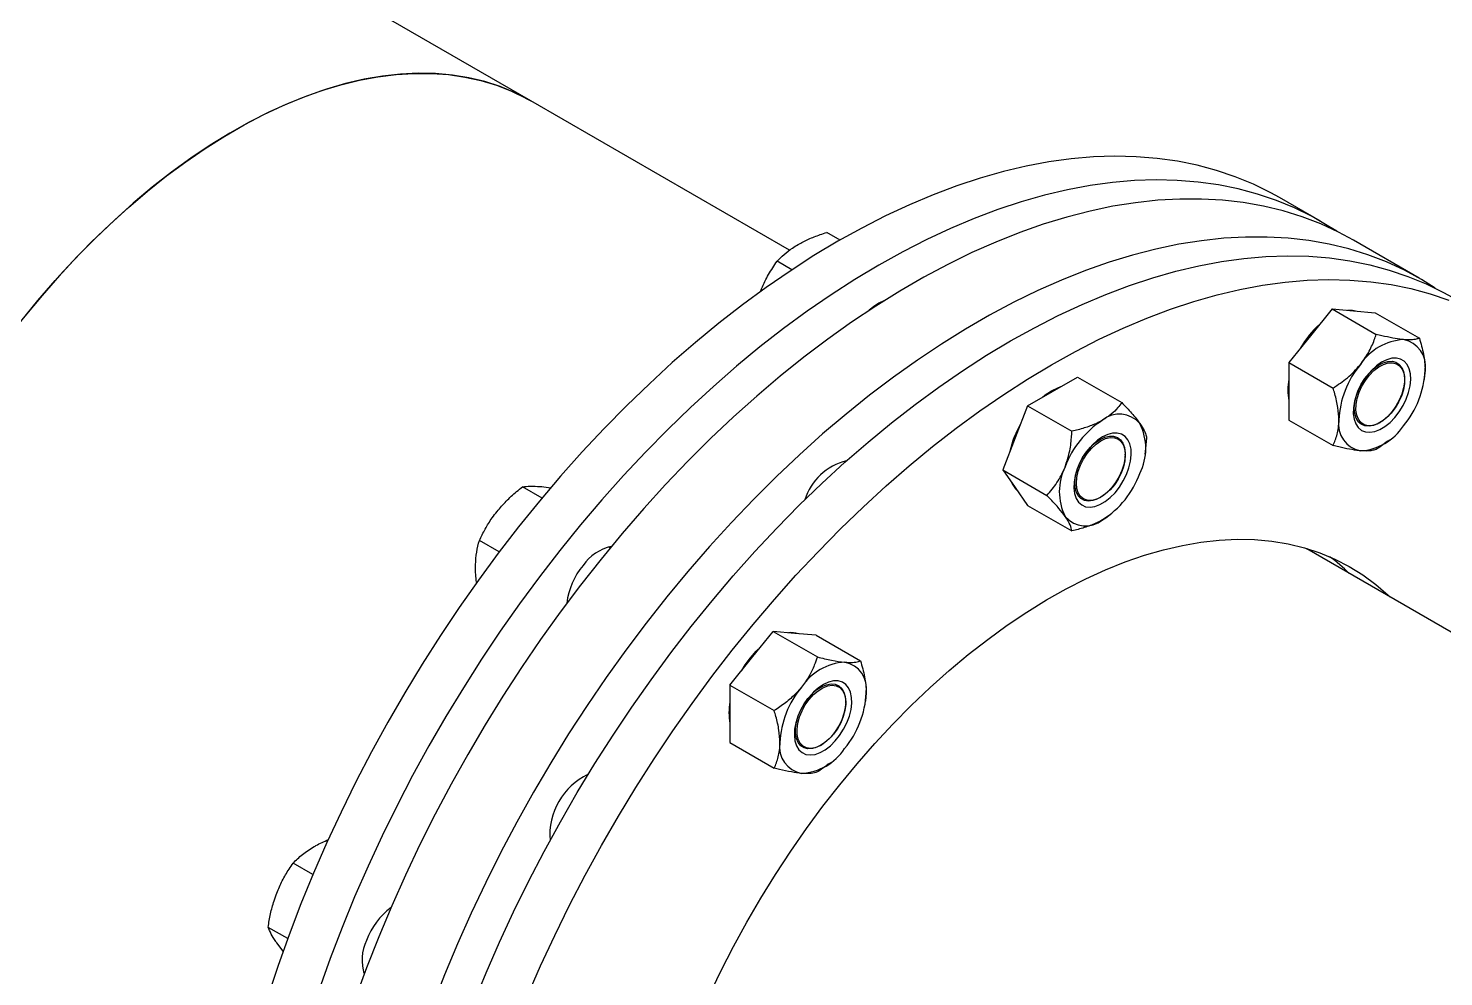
# Model space of a CAD drawing. Header units: inches. Extents: x 0.9 to 37.1, y -8.4 to 11.7.
# Drawn here: x 14.7234 to 14.882, y 3.6514 to 3.7576 of the extents above; entities that cross this region are included whole.
import ezdxf

# ---------------------------------------------------------------- set-up
doc = ezdxf.new("R2010")
doc.units = ezdxf.units.IN
doc.header["$MEASUREMENT"] = 0

msp = doc.modelspace()

# ---------------------------------------------------------------- linework, layer by layer
at = {"color": 7, "linetype": 'Continuous', "lineweight": 25}
for p, q in [((14.77970266933068, 3.749500753085095), (14.6102916696714, 3.847299641480524)), ((14.80867228124438, 3.732776952103437), (14.77970266933068, 3.749500753085105)), ((14.86816120553247, 3.73602161711644), (14.86355764575912, 3.738679195605446)), ((14.81433845383482, 3.733927179800946), (14.81285488419434, 3.734783626324415)), ((14.87920974898851, 3.729643428742817), (14.87184405335115, 3.733895554325227)), ((14.80894730580837, 3.73059759292121), (14.80727549089134, 3.731562711129698)), ((14.8694430685443, 3.726215217143153), (14.86702712037524, 3.723209800588839)), ((14.8694430685443, 3.726215217143153), (14.87439649886042, 3.723355662688983)), ((14.8694430685443, 3.726215217143153), (14.87185901671335, 3.7259991949709)), ((14.8711618135591, 3.726061535439049), (14.87174116558316, 3.726067228980218)), ((14.87174116558316, 3.726067228980218), (14.8722773976863, 3.725961785407333)), ((14.87185901671335, 3.7259991949709), (14.87427496488241, 3.725783172798646)), ((14.87427496488241, 3.725783172798646), (14.87922839519853, 3.722923618344476)), ((14.86702712037524, 3.723209800588839), (14.86461117220619, 3.720204384034525)), ((14.86461117220619, 3.720204384034525), (14.86956460252231, 3.717344829580354)), ((14.86461117220619, 3.720204384034525), (14.86461117220619, 3.716982945307957)), ((14.83813886208552, 3.716966581380477), (14.84092855873702, 3.718577038977836)), ((14.84092855873702, 3.718577038977836), (14.84588198905315, 3.715717484523665)), ((14.87758474021705, 3.718230306347556), (14.87758474021705, 3.718331938394191)), ((14.8798728935668, 3.719330118629446), (14.87978476088612, 3.718386560104413)), ((14.87979804529828, 3.718308616131127), (14.87980871721663, 3.718383975393326)), ((14.83534916543402, 3.715356123783118), (14.83813886208552, 3.716966581380477)), ((14.86461117220619, 3.716982945307957), (14.86461117220619, 3.713761506581388)), ((14.83534916543402, 3.715356123783118), (14.83395431710827, 3.711761047210496)), ((14.83534916543402, 3.715356123783118), (14.84030259575014, 3.712496569328947)), ((14.86461117220619, 3.713761506581388), (14.86956460252231, 3.710901952127218)), ((14.87476192253199, 3.713442144923854), (14.87484993369734, 3.713492969206204)), ((14.83395431710827, 3.711761047210496), (14.83255946878251, 3.708165970637874)), ((14.84867168570465, 3.711748246573138), (14.84851102912655, 3.710198884022464)), ((14.87566987188799, 3.711365564953176), (14.8758889515127, 3.7115371333787)), ((14.84628053375828, 3.70984485249013), (14.84628053375828, 3.709946484536765)), ((14.8484938388395, 3.709923162273701), (14.84853256792163, 3.710196645911798)), ((14.83255946878251, 3.708165970637874), (14.83751289909864, 3.705306416183703)), ((14.83255946878251, 3.708165970637874), (14.83395431710827, 3.70618135166261)), ((14.78094673129212, 3.705016930302449), (14.77876098108406, 3.706278737039248)), ((14.83395431710827, 3.70618135166261), (14.83534916543401, 3.704196732687346)), ((14.83534916543401, 3.704196732687346), (14.84030259575014, 3.701337178233176)), ((14.84345771607321, 3.705056691066428), (14.84354572723857, 3.705107515348778)), ((14.84451230123797, 3.703116216936406), (14.84373679076991, 3.702575574842074)), ((14.84453243909224, 3.70311071701048), (14.84458474505393, 3.703151679521274)), ((14.7761534998198, 3.698983776441907), (14.77392908474595, 3.700267903930619)), ((14.78857110821887, 3.699434758338544), (14.78839947488749, 3.699533840151735)), ((14.86646473125416, 3.699413269098402), (14.86661787785153, 3.699325671212666)), ((14.93880169509766, 3.657654840505047), (14.86661787785153, 3.699325671212666)), ((14.80441870745769, 3.687066733138355), (14.80683465562674, 3.69007214969267)), ((14.80683465562674, 3.69007214969267), (14.81178808594287, 3.687212595238499)), ((14.80925060379579, 3.689856127520416), (14.80683465562674, 3.69007214969267)), ((14.81166655196485, 3.689640105348163), (14.80925060379579, 3.689856127520416)), ((14.81166655196485, 3.689640105348163), (14.81661998228097, 3.686780550893991)), ((14.80200275928863, 3.684061316584041), (14.80441870745769, 3.687066733138355)), ((14.80200275928863, 3.684061316584041), (14.80200275928863, 3.680839877857473)), ((14.80200275928863, 3.684061316584041), (14.80695618960475, 3.68120176212987)), ((14.81497632729949, 3.682087238897073), (14.81497632729949, 3.682188870943707)), ((14.81726448064924, 3.683187051178963), (14.81717634796857, 3.682243492653929)), ((14.81718963238072, 3.682165548680643), (14.81720030429907, 3.682240907942843)), ((14.80200275928863, 3.680839877857473), (14.80200275928863, 3.677618439130905)), ((14.80200275928863, 3.677618439130905), (14.80695618960475, 3.674758884676734)), ((14.81215350961443, 3.67729907747337), (14.81224152077979, 3.67734990175572)), ((14.81306998473959, 3.675229174311604), (14.81328053859514, 3.675394065928216)), ((14.75527949276826, 3.662828790565288), (14.7530550148141, 3.664112954354025)), ((14.75245115787871, 3.655660942800082), (14.7502653181626, 3.65692280120878)), ((14.75194691416786, 3.654251973563417), (14.75122859891445, 3.655187320890866)), ((14.76092628396145, 3.651948022442214), (14.76109777105922, 3.651849025047891))]:
    msp.add_line(p, q, dxfattribs=at)
at = {"color": 7, "linetype": 'Continuous', "lineweight": 25, "flags": 128}
for points in [[(14.72255252486193, 3.724804040760997), (14.72445759056916, 3.727140021288109), (14.72641040008398, 3.729399874037422), (14.72840672405584, 3.731578704671099), (14.73044223889153, 3.733671794327164), (14.7325125361192, 3.735674609839504), (14.73461313193605, 3.737582813555699), (14.73673947691929, 3.739392272731415), (14.73888696587919, 3.741099068481001), (14.74105094783286, 3.74269950426493), (14.74322673607724, 3.744190113895671), (14.7454096183395, 3.745567669044691), (14.74759486698274, 3.746829186234287), (14.74977774924501, 3.747971933299135), (14.75195353748939, 3.748993435303557), (14.75411751944305, 3.749891479901677), (14.75626500840295, 3.750664122128871), (14.7583913533862, 3.751309688614122), (14.76049194920305, 3.751826781204176), (14.76256224643071, 3.752214279991629), (14.76459776126641, 3.752471345740394), (14.76659408523826, 3.752597421703302), (14.76854689475309, 3.752592234827891), (14.77045196046032, 3.752455796347778), (14.77230515641185, 3.752188401758329), (14.77410246899791, 3.751790630176684), (14.77584000563966, 3.751263343087512), (14.77751400321965, 3.750607682477234), (14.77912083623188, 3.749825068360732), (14.77970266933068, 3.749500753085095)], [(14.77970266933068, 3.749500753085105), (14.77951163889852, 3.74960977098384), (14.77792214663514, 3.750423869302403), (14.77626460585625, 3.751111412213149), (14.77454260642607, 3.751670910651231), (14.77275987781192, 3.75210115286762), (14.77092028100701, 3.752401207053481), (14.76902780016838, 3.752570423358262), (14.76708653398811, 3.752608435297127), (14.76510068681648, 3.752515160544682), (14.76307455955625, 3.75229080111327), (14.7610125403479, 3.751935842915461), (14.75891909506587, 3.751451054711668), (14.75679875764649, 3.750837486445191), (14.75465612026844, 3.750096466968267), (14.75249582340717, 3.749229601164074), (14.75032254578465, 3.748238766470915), (14.74814099423625, 3.747126108816098), (14.74595589351685, 3.745894037968339), (14.74377197606804, 3.744545222318743), (14.7415939717687, 3.743082583101654), (14.73942659769115, 3.741509288067922), (14.73727454788503, 3.739828744624252), (14.735142483211, 3.738044592453526), (14.73303502124637, 3.736160695632054), (14.73095672628449, 3.734181134260853), (14.72891209944946, 3.732110195629047), (14.72690556894769, 3.729952364928566), (14.72494148047747, 3.727712315540205), (14.72302408781704, 3.725394898912133)], [(14.86355764575912, 3.738679195605446), (14.86260482121985, 3.739208462768498), (14.86063807290166, 3.740176530250126), (14.8586029978605, 3.741016619579843), (14.85650258284963, 3.741727497810711), (14.85433991051771, 3.742308121630895), (14.85211815488462, 3.742757638894875), (14.84984057668312, 3.743075389874076), (14.84751051857332, 3.743260908225121), (14.84513140023677, 3.743313921674245), (14.84270671335774, 3.743234352416902), (14.84024001649857, 3.743022317231949), (14.83773492987705, 3.74267812731026), (14.83519513005325, 3.742202287798007), (14.83262434453366, 3.741595497055293), (14.83002634630051, 3.740858645631209), (14.82740494827448, 3.739992814956829), (14.82476399771866, 3.738999275758065), (14.82210737059218, 3.737879486190698), (14.81943896586168, 3.736635089700335), (14.81676269977908, 3.735267912610428), (14.8140825001339, 3.733779961441885), (14.81140230048872, 3.732173419968234), (14.80872603440612, 3.730450646010627), (14.80605762967562, 3.728614167977414), (14.80340100254914, 3.726666681153356), (14.80076005199332, 3.724611043743922), (14.79813865396729, 3.72245027268048), (14.79554065573415, 3.720187539192533), (14.79296987021455, 3.7178261641535), (14.79043007039075, 3.715369613206883), (14.78792498376923, 3.71282149167995), (14.78545828691006, 3.710185539292423), (14.78303360003103, 3.707465624667925), (14.78065448169449, 3.704665739656236), (14.77832442358468, 3.701789993474715), (14.77604684538318, 3.698842606677442), (14.77382508975009, 3.69582790496098), (14.77166241741817, 3.692750312815824), (14.76956200240729, 3.68961434703284), (14.76752692736614, 3.686424610074258), (14.76556017904796, 3.683185783318927), (14.76366464392711, 3.679902620191737), (14.7618431039628, 3.676579939187322), (14.7600982325161, 3.673222616798247), (14.75843259042646, 3.669835580358088), (14.75684862225335, 3.666423800809887), (14.7553486526885, 3.662992285410611), (14.75393488314407, 3.659546070382308), (14.75260938852183, 3.656090213520758), (14.75137411416793, 3.652629786772466), (14.75023087301781, 3.649169868790869)], [(14.86996836057518, 3.734899223870738), (14.86910391611404, 3.735456259418476), (14.86720838099319, 3.736550884279492), (14.86524163267501, 3.737518951761119), (14.86320655763386, 3.738359041090836), (14.86110614262298, 3.739069919321704), (14.85894347029106, 3.739650543141889), (14.85672171465797, 3.740100060405869), (14.85444413645648, 3.740417811385071), (14.85211407834666, 3.740603329736115), (14.84973496001012, 3.740656343185239), (14.84731027313109, 3.740576773927896), (14.84484357627192, 3.740364738742943), (14.8423384896504, 3.740020548821254), (14.8397986898266, 3.739544709309001), (14.83722790430701, 3.738937918566288), (14.83462990607386, 3.738201067142203), (14.83200850804783, 3.737335236467823), (14.82936755749201, 3.736341697269058), (14.82671093036553, 3.735221907701691), (14.82404252563503, 3.733977511211329), (14.82136625955243, 3.732610334121421), (14.81868605990725, 3.731122382952879), (14.81600586026207, 3.729515841479229), (14.81332959417947, 3.727793067521621), (14.81066118944898, 3.725956589488407), (14.80800456232249, 3.724009102664349), (14.80536361176667, 3.721953465254916), (14.80274221374064, 3.719792694191473), (14.8001442155075, 3.717529960703526), (14.7975734299879, 3.715168585664495), (14.7950336301641, 3.712712034717878), (14.79252854354258, 3.710163913190944), (14.79006184668341, 3.707527960803416), (14.78763715980438, 3.704808046178917), (14.78525804146784, 3.70200816116723), (14.78292798335803, 3.699132414985709), (14.78065040515653, 3.696185028188435), (14.77842864952344, 3.693170326471974), (14.77626597719152, 3.690092734326818), (14.77416556218065, 3.686956768543832), (14.77213048713949, 3.683767031585251), (14.77016373882131, 3.680528204829921), (14.76826820370047, 3.677245041702731), (14.76644666373615, 3.673922360698316), (14.76470179228944, 3.670565038309241), (14.76303615019981, 3.667178001869082), (14.76145218202671, 3.663766222320881), (14.75995221246185, 3.660334706921605), (14.75853844291742, 3.656888491893301), (14.75721294829518, 3.653432635031752), (14.75597767394128, 3.64997220828346)], [(14.87184405335115, 3.733895554325227), (14.87017986093968, 3.734793720568236), (14.86817383322651, 3.735721022482727), (14.86609965225471, 3.736518090948271), (14.86396040420313, 3.737183740004791), (14.86175927206407, 3.737716979231451), (14.85949953090734, 3.738117015220329), (14.85718454300721, 3.738383252756916), (14.85481775283976, 3.738515295705741), (14.85240268195776, 3.738512947599785), (14.84994292375096, 3.7383762119328), (14.8474421380995, 3.738105292154112), (14.84490404592837, 3.737700591365912), (14.84233242367101, 3.737162711723474), (14.83973109765033, 3.736492453539207), (14.83710393838558, 3.735690814091877), (14.83445485483333, 3.734758986142738), (14.83178778857136, 3.733698356160837), (14.82910670793396, 3.732510502260069), (14.82641560210746, 3.731197191851104), (14.82371847519466, 3.729760379011654), (14.82101934025719, 3.728202201578993), (14.81832221334441, 3.726524977969064), (14.8156311075179, 3.724731203726903), (14.8129500268805, 3.722823547813512), (14.81028296061853, 3.720804848634706), (14.80763387706628, 3.718678109817838), (14.80500671780153, 3.716446495742702), (14.80240539178085, 3.714113326833239), (14.79983376952348, 3.71168207461707), (14.79729567735236, 3.709156356560205), (14.79479489170091, 3.706539930684607), (14.7923351334941, 3.703836689976617), (14.7899200626121, 3.701050656594576), (14.78755327244464, 3.698185975884241), (14.78523828454453, 3.695246910210922), (14.78297854338779, 3.692237832617489), (14.78077741124873, 3.689163220317719), (14.77863816319715, 3.686027648034636), (14.77656398222535, 3.682835781193767), (14.77455795451218, 3.679592368981449), (14.7726230648311, 3.676302237278502), (14.77076219210911, 3.672970281479786), (14.76897810514319, 3.669601459210333), (14.76727345848063, 3.666200782948887), (14.76565078846929, 3.662773312569823), (14.76411250948378, 3.659324147814547), (14.7626609103331, 3.655858420703582), (14.76129815085509, 3.652381287900615), (14.76002625870287, 3.648897923039895)], [(14.88101690403476, 3.728521035494758), (14.87948044625812, 3.729485439357138), (14.87754555657704, 3.730541594985826), (14.87553952886387, 3.731468896900316), (14.87346534789207, 3.732265965365862), (14.87132609984049, 3.73293161442238), (14.86912496770143, 3.733464853649041), (14.86686522654469, 3.733864889637919), (14.86455023864457, 3.734131127174506), (14.86218344847712, 3.734263170123332), (14.85976837759511, 3.734260822017376), (14.85730861938831, 3.73412408635039), (14.85480783373686, 3.733853166571703), (14.85226974156573, 3.733448465783503), (14.84969811930837, 3.732910586141063), (14.84709679328769, 3.732240327956798), (14.84446963402294, 3.731438688509467), (14.84182055047069, 3.730506860560329), (14.83915348420872, 3.729446230578428), (14.83647240357132, 3.728258376677659), (14.83378129774481, 3.726945066268694), (14.83108417083202, 3.725508253429244), (14.82838503589456, 3.723950075996584), (14.82568790898176, 3.722272852386654), (14.82299680315526, 3.720479078144493), (14.82031572251786, 3.718571422231102), (14.81764865625589, 3.716552723052295), (14.81499957270364, 3.714425984235429), (14.81237241343889, 3.712194370160293), (14.80977108741821, 3.709861201250829), (14.80719946516085, 3.70742994903466), (14.80466137298972, 3.704904230977795), (14.80216058733826, 3.702287805102197), (14.79970082913146, 3.699584564394208), (14.79728575824945, 3.696798531012166), (14.794918968082, 3.693933850301832), (14.79260398018188, 3.690994784628512), (14.79034423902515, 3.68798570703508), (14.78814310688609, 3.68491109473531), (14.78600385883451, 3.681775522452226), (14.78392967786271, 3.678583655611357), (14.78192365014954, 3.67534024339904), (14.77998876046846, 3.672050111696093), (14.77812788774647, 3.668718155897376), (14.77634380078055, 3.665349333627923), (14.77463915411799, 3.661948657366477), (14.77301648410666, 3.658521186987413), (14.77147820512115, 3.655072022232138), (14.77002660597046, 3.651606295121172), (14.76866384649245, 3.648129162318206)], [(14.77326983419214, 3.648384240728482), (14.77468360373657, 3.651830455756786), (14.77618357330142, 3.655261971156062), (14.77776754147453, 3.658673750704263), (14.77943318356417, 3.662060787144422), (14.78117805501087, 3.665418109533497), (14.78299959497519, 3.668740790537912), (14.78489513009603, 3.672023953665102), (14.78686187841421, 3.675262780420432), (14.78889695345537, 3.678452517379013), (14.79099736846624, 3.681588483161998), (14.79316004079816, 3.684666075307154), (14.79538179643125, 3.687680777023616), (14.79765937463275, 3.69062816382089), (14.79998943274256, 3.693503910002411), (14.8023685510791, 3.696303795014098), (14.80479323795813, 3.699023709638597), (14.8072599348173, 3.701659662026125), (14.80976502143882, 3.704207783553058), (14.81230482126262, 3.706664334499675), (14.81487560678222, 3.709025709538707), (14.81747360501537, 3.711288443026654), (14.82009500304139, 3.713449214090096), (14.82273595359721, 3.71550485149953), (14.82539258072369, 3.717452338323588), (14.82806098545419, 3.719288816356801), (14.8307372515368, 3.721011590314408), (14.83341745118197, 3.722618131788059), (14.83609765082715, 3.724106082956602), (14.83877391690975, 3.725473260046509), (14.84144232164025, 3.726717656536871), (14.84409894876674, 3.727837446104238), (14.84673989932255, 3.728830985303003), (14.84936129734858, 3.729696815977382), (14.85195929558173, 3.730433667401467), (14.85453008110133, 3.731040458144181), (14.85706988092512, 3.731516297656434), (14.85957496754664, 3.731860487578122), (14.86204166440581, 3.732072522763075), (14.86446635128485, 3.732152092020418), (14.86684546962138, 3.732099078571294), (14.86917552773119, 3.73191356022025), (14.87145310593269, 3.731595809241048), (14.87367486156578, 3.731146291977068), (14.8758375338977, 3.730565668156883), (14.87793794890858, 3.729854789926016), (14.87997302394973, 3.729014700596299), (14.88193977226792, 3.728046633114671), (14.88289259680719, 3.72751736595162)], [(14.77928716350992, 3.649172877267779), (14.78078713307477, 3.652604392667055), (14.78237110124788, 3.656016172215256), (14.78403674333752, 3.659403208655416), (14.78578161478422, 3.662760531044491), (14.78760315474853, 3.666083212048906), (14.78949868986938, 3.669366375176096), (14.79146543818756, 3.672605201931427), (14.79350051322871, 3.675794938890008), (14.79560092823959, 3.678930904672992), (14.79776360057151, 3.682008496818149), (14.7999853562046, 3.685023198534609), (14.8022629344061, 3.687970585331883), (14.80459299251591, 3.690846331513405), (14.80697211085245, 3.693646216525092), (14.80939679773148, 3.696366131149591), (14.81186349459065, 3.699002083537119), (14.81436858121217, 3.701550205064052), (14.81690838103597, 3.704006756010669), (14.81947916655557, 3.7063681310497), (14.82207716478871, 3.708630864537648), (14.82469856281474, 3.710791635601089), (14.82733951337056, 3.712847273010524), (14.82999614049704, 3.714794759834581), (14.83266454522754, 3.716631237867795), (14.83534081131014, 3.718354011825402), (14.83802101095532, 3.719960553299053), (14.8407012106005, 3.721448504467595), (14.8433774766831, 3.722815681557503), (14.8460458814136, 3.724060078047865), (14.84870250854008, 3.725179867615232), (14.8513434590959, 3.726173406813996), (14.85396485712193, 3.727039237488376), (14.85656285535508, 3.727776088912461), (14.85913364087468, 3.728382879655175), (14.86167344069847, 3.728858719167427), (14.86417852731999, 3.729202909089116), (14.86664522417916, 3.729414944274069), (14.86906991105819, 3.729494513531412), (14.87144902939474, 3.729441500082288), (14.87377908750454, 3.729255981731243), (14.87605666570604, 3.728938230752042), (14.87827842133913, 3.728488713488062), (14.88044109367105, 3.727908089667877), (14.88254150868193, 3.72719721143701)], [(14.81868605990725, 3.726869566224308), (14.81806365560477, 3.72644908697144), (14.81760252182614, 3.726055824097186)], [(14.81936840026057, 3.727189842528279), (14.81930846420973, 3.727167699682979), (14.81868605990725, 3.726869566224308)], [(14.87665224314937, 3.720693543127547), (14.87612804036088, 3.720671361989385), (14.87556889911169, 3.720516418755493), (14.87499279066163, 3.7202336934289), (14.8744182316103, 3.719832273034227), (14.87386368875836, 3.71932505955325), (14.87334698556935, 3.718728355244584), (14.87288472930891, 3.718061338675678), (14.87249177727359, 3.717345448307882), (14.87218075926513, 3.716603693446652), (14.87196167165823, 3.715859914703547), (14.87184155610885, 3.715138017739353), (14.87182427322957, 3.714461204916477), (14.87191037850635, 3.713851229555931), (14.87209710444474, 3.713327696767692), (14.87237844951946, 3.712907433326338), (14.8727453710683, 3.712603946844669), (14.87318607593078, 3.712426991627914), (14.87368639949002, 3.712382255162339), (14.87423026093514, 3.712471175314758), (14.87480018011181, 3.712690894118307), (14.87537783934876, 3.713034349629855), (14.87594467220282, 3.713490502906666), (14.87648246019966, 3.714044692807097), (14.87697391839058, 3.714679107211762), (14.87740325090494, 3.715373355519694), (14.87775665864249, 3.716105124019049), (14.87802278278773, 3.716850893068156), (14.87819306989169, 3.717586693036155), (14.87826204678672, 3.718288874706658), (14.87822749649867, 3.718934869383016), (14.87809052950223, 3.719503914264807), (14.87785554802934, 3.719977719781316), (14.87753010457791, 3.720341057433395), (14.87712465916823, 3.720582249249951), (14.87665224314937, 3.720693543127547)], [(14.87616867526985, 3.720337184275685), (14.87660531878186, 3.720230199907495), (14.87697522722609, 3.719995754538913), (14.8772650311476, 3.719642321636401), (14.87746425627758, 3.719182675185919), (14.87756570210075, 3.718633428007781), (14.87756570210075, 3.718014431326056), (14.87746425627758, 3.717348057293602), (14.8772650311476, 3.716658390404172), (14.87697522722609, 3.715970357016061), (14.87660531878186, 3.715308824448566), (14.87616867526985, 3.714697702212285), (14.87568107812425, 3.7141590778571), (14.87516015037634, 3.713712418670578), (14.87462471971218, 3.713373868079481), (14.87409413799103, 3.713155662184255), (14.87358758181871, 3.713065687514486), (14.87312335945511, 3.713107195989162), (14.87271824910595, 3.713278687383862), (14.87238689251478, 3.713573963552763), (14.87214126577213, 3.713982352445789), (14.87199024646846, 3.714489093824296), (14.87193929283487, 3.715075872734565), (14.87199024646846, 3.715721481457941), (14.87214126577213, 3.716402586013045), (14.87238689251478, 3.717094569506653), (14.87271824910595, 3.717772421852361), (14.87312335945511, 3.71841164370027), (14.87358758181871, 3.718989131907318), (14.87409413799103, 3.719484014545071), (14.87462471971218, 3.719878405265599), (14.87516015037634, 3.720158049760687), (14.87568107812426, 3.720312840949673), (14.87616867526985, 3.720337184275685)], [(14.87348186360465, 3.713126366847047), (14.87304601279262, 3.713235418383529), (14.87267946856529, 3.713475739547561), (14.87239631701177, 3.713838094931583), (14.87220743948746, 3.7143085594214), (14.8721200944497, 3.714869053330506), (14.87213763851931, 3.715498037192303), (14.87225939748753, 3.71617133950972), (14.8724806922255, 3.716863085652292), (14.87279301850053, 3.717546692203695), (14.87318437378905, 3.718195888547529), (14.87363971852677, 3.718785726432376), (14.87414155407079, 3.719293538719104), (14.87467059516259, 3.71969981046632), (14.8752065110497, 3.719988928878617), (14.87572870678512, 3.720149783297551), (14.87621711467959, 3.72017619217801), (14.87665296549163, 3.720067140641528), (14.87701950971896, 3.719826819477496), (14.87730266127248, 3.719464464093473), (14.87749153879678, 3.718993999603657), (14.87757888383454, 3.71843350569455), (14.87756133976493, 3.717804521832754), (14.87743958079671, 3.717131219515337), (14.87721828605874, 3.716439473372764), (14.87690595978371, 3.715755866821361), (14.8765146044952, 3.715106670477526), (14.87605925975747, 3.714516832592681), (14.87555742421345, 3.714009020305952), (14.87502838312165, 3.713602748558737), (14.87449246723454, 3.713313630146439), (14.87397027149912, 3.713152775727505), (14.87348186360465, 3.713126366847047)], [(14.83696043590965, 3.716286290429547), (14.83731748120612, 3.716569015548787), (14.83802101095532, 3.717034615389796)], [(14.83802101095532, 3.717034615389796), (14.83872454070453, 3.71738129370739), (14.83908158600099, 3.71751080431277)], [(14.84373679076991, 3.71187648502746), (14.84316139263321, 3.711484513303446), (14.84260448826606, 3.710985536972882), (14.84208397703304, 3.710395593545592), (14.84161658859347, 3.709733644288737), (14.84121734519635, 3.709020964796084), (14.84089907885298, 3.708280461172923), (14.84067201890549, 3.707535933814989), (14.84054346324743, 3.706811312444168), (14.84051754376342, 3.706129886987536), (14.84059509352701, 3.705513559019949), (14.84077362002498, 3.704982137829401), (14.84104738526879, 3.704552703730213), (14.84140759021826, 3.704239059087669), (14.84184265758994, 3.704051284698652), (14.84233860396051, 3.703995415786523), (14.84287948920558, 3.704073248024089), (14.84344792882831, 3.704282279819193), (14.84402565271152, 3.704615792717949), (14.84459409233425, 3.705063067341374), (14.84513497757931, 3.705609727915054), (14.84563092394989, 3.706238204318359), (14.84606599132156, 3.706928296802571), (14.84642619627104, 3.707657825227439), (14.84669996151485, 3.708403341949128), (14.84687848801282, 3.709140885446793), (14.8469560377764, 3.709846750465565), (14.84693011829239, 3.710498249922952), (14.84680156263433, 3.711074444090339), (14.84657450268685, 3.711556813613091), (14.84625623634347, 3.711929854737853), (14.84585699294636, 3.712181577615935), (14.84538960450679, 3.712303891666918), (14.84486909327377, 3.712292865616562), (14.84431218890662, 3.712148853851199), (14.84373679076991, 3.71187648502746)], [(14.84345467466608, 3.71157408903748), (14.84398828525854, 3.711823296500165), (14.84450260977388, 3.711945818205077), (14.84497905918406, 3.711937225898576), (14.84540041336601, 3.711797830129005), (14.84575144348178, 3.711532669022668), (14.84601946238837, 3.711151326192819), (14.84619478318419, 3.710667584362906), (14.84627106931888, 3.710098927223043), (14.84624556361278, 3.709465907523882), (14.84611918790855, 3.708791404246671), (14.84589650975341, 3.708099795697247), (14.84558557731608, 3.707416078410557), (14.84519762850497, 3.706764963710747), (14.8447466848009, 3.706169984579534), (14.84424904448425, 3.705652645112921), (14.84372269357267, 3.705231643307147), (14.84318665575949, 3.704922195264382), (14.8426603048479, 3.704735485243151), (14.84216266453125, 3.704678261430089), (14.84171172082718, 3.704752592042896), (14.84132377201607, 3.704955790579556), (14.84101283957874, 3.705280512915529), (14.84079016142361, 3.705715022739536), (14.84066378571938, 3.706243615734432), (14.84063828001327, 3.706847187172147), (14.84071456614796, 3.707503922408331), (14.84088988694378, 3.708190085320442), (14.84115790585038, 3.708880876193057), (14.84150893596614, 3.709551328044199), (14.84193029014809, 3.710177208997125), (14.84240673955827, 3.710735898083479), (14.84292106407361, 3.711207202824029), (14.84345467466608, 3.71157408903748)], [(14.84354528268334, 3.705107258670792), (14.84301166167034, 3.704859896796005), (14.84249854741361, 3.704743422857208), (14.84202565860627, 3.704762312882546), (14.84161116810001, 3.70491584093894), (14.84127100453252, 3.705198107029285), (14.84101824019893, 3.705598263826023), (14.84086258869084, 3.706100933527867), (14.84081003160841, 3.706686798820074), (14.84086258869084, 3.707333345228023), (14.84101824019893, 3.708015726335844), (14.84127100453252, 3.708707718620247), (14.84161116810001, 3.709382729205816), (14.84202565860627, 3.710014817814297), (14.84249854741361, 3.710579693634947), (14.84301166167034, 3.711055648806763), (14.84354528268334, 3.711424392639413), (14.84407890369635, 3.7116717545142), (14.84459201795308, 3.711788228452997), (14.84506490676041, 3.711769338427659), (14.84547939726668, 3.711615810371264), (14.84581956083417, 3.71133354428092), (14.84607232516775, 3.710933387484181), (14.84622797667584, 3.710430717782338), (14.84628053375828, 3.70984485249013), (14.84622797667584, 3.709198306082181), (14.84607232516775, 3.70851592497436), (14.84581956083417, 3.707823932689957), (14.84547939726668, 3.707148922104389), (14.84506490676041, 3.706516833495907), (14.84459201795308, 3.705951957675257), (14.84407890369635, 3.705476002503441), (14.84354528268334, 3.705107258670792)], [(14.79964522518297, 3.649199855132578), (14.80098398391088, 3.651999605129817), (14.80240295659208, 3.654771540980889), (14.8038990700477, 3.657509659289985), (14.80546908402916, 3.660208029902566), (14.80710959823577, 3.662860808748749), (14.80881705967906, 3.665462250500267), (14.81058777037778, 3.668006721013567), (14.81241789536683, 3.670488709532113), (14.81430347100302, 3.672902840621455), (14.8162404135494, 3.675243885811225), (14.81822452801972, 3.677506774918839), (14.82025151726385, 3.679686607030385), (14.82231699127446, 3.681778661114906), (14.82441647669477, 3.683778406249108), (14.82654542650688, 3.685681511430328), (14.82869922987955, 3.687483854956521), (14.83087322215428, 3.689181533352951), (14.83306269494792, 3.690770869826242), (14.83526290634991, 3.692248422227505), (14.83746909119232, 3.693610990507254), (14.83967647137003, 3.694855623646009), (14.84188026618912, 3.695979626045542), (14.84407570272074, 3.696980563366946), (14.84625802613824, 3.697856267802867), (14.84842251001504, 3.698604842772497), (14.85056446656106, 3.699224667029142), (14.85267925677537, 3.699714398171484), (14.8547623004933, 3.700072975550918), (14.85680908630598, 3.700299622568689), (14.85881518133113, 3.700393848357826), (14.86077624081363, 3.70035544884625), (14.86268801753532, 3.700184507198753), (14.86454637101354, 3.69988139363688), (14.86634727646846, 3.699446764637108), (14.86808683353989, 3.69888156150907), (14.86976127473456, 3.698187008356881), (14.87136697358573, 3.69736460942801), (14.87290045250721, 3.696416145855407), (14.87435839032514, 3.69534367179997), (14.87573762947086, 3.694149510001685), (14.8759753376533, 3.693923724652768)], [(14.80430085632749, 3.687134767147674), (14.804935876833, 3.687856067245953), (14.80545244380388, 3.688352691325476)], [(14.8033102399022, 3.685687810037334), (14.80371732756275, 3.686340203538285), (14.80430085632749, 3.687134767147674)], [(14.81082133839046, 3.68269017073476), (14.8103489223716, 3.682033436931801), (14.80994347696192, 3.681324127809381), (14.80961803351048, 3.680585041146317), (14.8093830520376, 3.679839931796083), (14.80924608504115, 3.679112748186274), (14.8092115347531, 3.678426862596435), (14.80928051164814, 3.677804319953776), (14.8094507987521, 3.677265129291058), (14.80971692289734, 3.67682662063983), (14.81007033063488, 3.67650288802895), (14.81049966314924, 3.676304336490897), (14.81099112134016, 3.676237347635475), (14.811528909337, 3.676304074539615), (14.81209574219107, 3.676502372545714), (14.81267340142802, 3.676825868192698), (14.81324332060469, 3.677264164064298), (14.81378718204981, 3.67780317297057), (14.81428750560904, 3.678425570721769), (14.81472821047153, 3.679111352942061), (14.81509513202037, 3.679838478026622), (14.81537647709508, 3.680583575576953), (14.81556320303348, 3.681322697544719), (14.81564930831026, 3.682032087941724), (14.81563202543098, 3.682688946376919), (14.81551190988159, 3.683272160879734), (14.81529282227469, 3.683762986456177), (14.81498180426624, 3.684145647568368), (14.81458885223092, 3.684407845173308), (14.81412659597047, 3.684541152024235), (14.81360989278146, 3.684541283529277), (14.81305534992952, 3.684408235461753), (14.81248079087819, 3.684146284096025), (14.81190468242813, 3.683763848764523), (14.81134554117895, 3.68327322125347), (14.81082133839046, 3.68269017073476)], [(14.81074067406231, 3.682566403152255), (14.8112282712079, 3.683105027507441), (14.81174919895581, 3.683551686693962), (14.81228462961997, 3.683890237285058), (14.81281521134112, 3.684108443180284), (14.81332176751344, 3.684198417850054), (14.81378598987705, 3.684156909375377), (14.8141911002262, 3.683985417980678), (14.81452245681737, 3.683690141811776), (14.81476808356002, 3.683281752918751), (14.81491910286369, 3.682775011540244), (14.81497005649728, 3.682188232629975), (14.81491910286369, 3.681542623906599), (14.81476808356002, 3.680861519351494), (14.81452245681737, 3.680169535857887), (14.8141911002262, 3.679491683512179), (14.81378598987705, 3.67885246166427), (14.81332176751344, 3.678274973457222), (14.81281521134112, 3.677780090819468), (14.81228462961997, 3.67738570009894), (14.81174919895581, 3.677106055603853), (14.8112282712079, 3.676951264414867), (14.81074067406231, 3.676926921088855), (14.8103040305503, 3.677033905457045), (14.80993412210606, 3.677268350825627), (14.80964431818455, 3.677621783728139), (14.80944509305457, 3.678081430178621), (14.8093436472314, 3.678630677356759), (14.8093436472314, 3.679249674038484), (14.80944509305457, 3.679916048070938), (14.80964431818455, 3.680605714960367), (14.80993412210606, 3.681293748348479), (14.8103040305503, 3.681955280915973), (14.81074067406231, 3.682566403152255)], [(14.81360870176203, 3.678562326231591), (14.81312029386756, 3.678024831360124), (14.81259809813214, 3.677582771416334), (14.81206218224503, 3.677253134515954), (14.81153314115323, 3.677048588420202), (14.81103130560921, 3.676976993720826), (14.81057596087149, 3.677041101761974), (14.81018460558298, 3.677238448907574), (14.80987227930794, 3.677561451217498), (14.80965098456997, 3.677997695894115), (14.80952922560175, 3.678530418299151), (14.80951168153214, 3.679139146209335), (14.8095990265699, 3.679800486552459), (14.8097879040942, 3.680489024390019), (14.81007105564773, 3.681178299599054), (14.81043759987505, 3.681841823719831), (14.81087345068709, 3.682454097892498), (14.81136185858157, 3.682991592763965), (14.81188405431698, 3.683433652707754), (14.81241997020409, 3.683763289608134), (14.81294901129589, 3.683967835703887), (14.81345084683991, 3.684039430403263), (14.81390619157764, 3.683975322362116), (14.81429754686615, 3.683777975216514), (14.81460987314118, 3.683454972906591), (14.81483116787915, 3.683018728229975), (14.81495292684737, 3.682486005824939), (14.81497047091698, 3.681877277914753), (14.81488312587922, 3.68121593757163), (14.81469424835492, 3.68052739973407), (14.8144110968014, 3.679838124525035), (14.81404455257407, 3.679174600404258), (14.81360870176203, 3.678562326231591)]]:
    msp.add_lwpolyline(points, dxfattribs=at)
at = {"color": 7, "linetype": 'Continuous', "lineweight": 25}
for centre, radius, start, end in [((14.87534683253073, 3.716445358624992), 0.0108579181284596, 132.1465180802856, 150.2643387231919), ((14.87783006029274, 3.716541559920945), 0.006237189661670392, 93.42953811219216, 146.5650853551209), ((14.87690689965666, 3.719813261270335), 0.003005086801816103, 350.7481208212321, 79.4532221714707), ((14.88068642006771, 3.713268358313135), 0.01048844500674796, 140.2279276209017, 177.3607126388059), ((14.87105296822973, 3.717119013326593), 0.006557202035031367, 169.2345648277811, 190.7654351722037), ((14.86939557438966, 3.719813090181642), 0.01048844500676486, 320.2279276209352, 357.3607126387769), ((14.84939303952561, 3.704903436425161), 0.01048756709249963, 122.637970589081, 159.7728862144034), ((14.84563774030073, 3.711408168085567), 0.003004596040080341, 40.5327958603981, 129.2481680774246), ((14.87317509480073, 3.713268187224437), 0.003005086801817571, 170.7481208212702, 259.4532221714362), ((14.84406008786472, 3.707904058062233), 0.01095090697169656, 149.8125213959737, 167.7761188637517), ((14.84234127969225, 3.710570956785999), 0.006238611718788176, 333.4364295104318, 26.5635704895599), ((14.87225193416464, 3.716539888573831), 0.006237189661675922, 273.4295381122104, 326.5650853550965), ((14.8165402626147, 3.702902697297523), 0.006445781713681244, 103.4741812285, 162.6922489282833), ((14.84513230184757, 3.705739583993921), 0.006238611718785793, 153.4364295104292, 206.5635704895716), ((14.83808054201423, 3.711407104354754), 0.01048756709249207, 302.6379705890689, 339.7728862144152), ((14.83607012588456, 3.70783948807204), 0.002742321115561862, 203.3127772513882, 226.888565741306), ((14.8418358412391, 3.704902372694352), 0.003004596040079438, 220.532795860386, 309.2481680774296), ((14.78980441088916, 3.694519597280242), 0.00519042388405562, 102.2841109922847, 145.236164369575), ((14.8553018543762, 3.679909790181739), 0.02315559944793112, 46.0526312364543, 53.17986855533209), ((14.79186566559088, 3.692259393562843), 0.008200883336275335, 140.4696161829773, 173.0828154471335), ((14.80887461588406, 3.687222765779256), 0.002714772482787662, 72.98573756074644, 96.79522637704578), ((14.81522164737518, 3.680398492470461), 0.00623718966166928, 93.42953811218032, 146.5650853551141), ((14.8142984867391, 3.683670193819852), 0.00300508680181435, 350.7481208212267, 79.45322217150093), ((14.81807800715016, 3.67712529086265), 0.01048844500675381, 140.2279276209144, 177.3607126387977), ((14.80836672237743, 3.68097594587611), 0.00648075525806442, 169.106032796159, 190.8939672038417), ((14.80678716147211, 3.683670022731153), 0.01048844500675121, 320.2279276209111, 357.3607126388027), ((14.81056668188317, 3.677125119773953), 0.003005086801816165, 170.7481208212467, 259.4532221714829), ((14.80964352124708, 3.680396821123342), 0.006237189661669902, 273.4295381121893, 326.5650853551284), ((14.78932595682874, 3.667276347788502), 0.007511024188413122, 115.2028609169158, 184.797551835961), ((14.76895861203393, 3.652584580701021), 0.008200208592191333, 126.9140713144966, 159.5311595251335), ((14.76597202287877, 3.653238895568089), 0.005191328464809128, 154.7643655816221, 197.7150308290881)]:
    msp.add_arc(centre, radius, start, end, dxfattribs=at)
for points, knots in [([(14.80963361996894, 3.733422307384404), (14.81001576330766, 3.733626214069333), (14.81078576360563, 3.73403707615233), (14.81189751664532, 3.73446864071018), (14.81260531419393, 3.73470151474673), (14.81285488419434, 3.734783626324415)], [0, 0, 0, 0, 0.389448014514718, 0.7847188654868414, 0.9999999999999999, 0.9999999999999999, 0.9999999999999999, 0.9999999999999999]), ([(14.80727549089134, 3.731562711129698), (14.8075309162757, 3.731816305576808), (14.80804418121494, 3.732325891336329), (14.80884680375056, 3.732945255928725), (14.80941706627701, 3.733291009564718), (14.80963361996894, 3.733422307384404)], [0, 0, 0, 0, 0.3805934879738667, 0.7647841813874862, 1, 1, 1, 1]), ([(14.80544907499168, 3.728216773214423), (14.80548266031971, 3.728301709587675), (14.80573694544325, 3.728944789689327), (14.80630328062477, 3.730107098754253), (14.80694944718554, 3.731074552066371), (14.80727549089134, 3.731562711129698)], [0, 0, 0, 0, 0.07010571820324443, 0.5307925293049175, 0.9999999999999999, 0.9999999999999999, 0.9999999999999999, 0.9999999999999999]), ([(14.87262504905964, 3.719978185146207), (14.87293852274299, 3.720412755958521), (14.87357679796114, 3.721297601464735), (14.87408852018207, 3.722460371219016), (14.87432695509052, 3.723153499525238), (14.87439649886042, 3.723355662688983)], [0, 0, 0, 0, 0.4060446745436651, 0.8267623950146934, 1, 1, 1, 1]), ([(14.87745694539775, 3.722767579528268), (14.87740115932676, 3.722772899862765), (14.87703498552792, 3.722807821968932), (14.87625413235285, 3.722929177753429), (14.87524975008259, 3.723144715116506), (14.87460775773938, 3.723303433583975), (14.87439649886042, 3.723355662688983)], [0, 0, 0, 0, 0.06625438873008027, 0.4348867160202385, 0.8140395284738142, 1, 1, 1, 1]), ([(14.87922839519853, 3.722923618344476), (14.87911959996891, 3.722886630657888), (14.87886220073561, 3.722799121286361), (14.87831692349117, 3.722720450107754), (14.87774601761235, 3.722751737489889), (14.87745694539775, 3.722767579528268)], [0, 0, 0, 0, 0.2654708005954908, 0.6280788300799408, 0.9999999999999999, 0.9999999999999999, 0.9999999999999999, 0.9999999999999999]), ([(14.87922839519853, 3.722923618344476), (14.87939762958742, 3.722325187908242), (14.87974226277297, 3.721106529047462), (14.87987167750515, 3.719917798665032), (14.87987286149376, 3.719345618407059), (14.8798728935668, 3.719330118629447)], [0, 0, 0, 0, 0.4841952181635634, 0.9860273763411921, 1, 1, 1, 1]), ([(14.86956460252231, 3.717344829580354), (14.87010936669544, 3.717714288128681), (14.87121873822205, 3.718466662851535), (14.87218362333126, 3.719431270523248), (14.87261340666887, 3.7199637605367), (14.87262504905964, 3.719978185146207)], [0, 0, 0, 0, 0.4841952181635593, 0.9860273763411894, 1, 1, 1, 1]), ([(14.87020910089058, 3.713751329865325), (14.87018460571448, 3.714216120186529), (14.8701347301916, 3.715162496738739), (14.86984581651835, 3.716396855406749), (14.86962810263712, 3.717130770288477), (14.86956460252231, 3.717344829580354)], [0, 0, 0, 0, 0.4060446745436612, 0.826762395014688, 1, 1, 1, 1]), ([(14.84588198905315, 3.715717484523665), (14.84574154999119, 3.715525855889167), (14.84540928444056, 3.715072480646784), (14.84473924636629, 3.714384112994688), (14.84407375523622, 3.713953169609266), (14.84373679076991, 3.713734965937846)], [0, 0, 0, 0, 0.2654708005954844, 0.6280788300799376, 0.9999999999999999, 0.9999999999999999, 0.9999999999999999, 0.9999999999999999]), ([(14.84588198905315, 3.715717484523665), (14.84626803566405, 3.715311302687917), (14.84705419073667, 3.714484143734675), (14.84766596451593, 3.713723123796196), (14.84791460045406, 3.713370360555119), (14.84792133574717, 3.713360804559941)], [0, 0, 0, 0, 0.4841952181635576, 0.9860273763411913, 1, 1, 1, 1]), ([(14.84373679076991, 3.713734965937846), (14.84367247990775, 3.713698626280785), (14.84325035029209, 3.713460096661494), (14.84236504028534, 3.713070980032529), (14.84124514766472, 3.712722027295921), (14.84053596483965, 3.712552391103494), (14.84030259575014, 3.712496569328947)], [0, 0, 0, 0, 0.06625438873007976, 0.4348867160202389, 0.814039528473822, 1, 1, 1, 1]), ([(14.86956460252231, 3.710901952127218), (14.8697338369112, 3.711304988697116), (14.87007847009675, 3.71212574255151), (14.87020788482893, 3.713165053864637), (14.87020906881754, 3.713735867118457), (14.87020910089058, 3.713751329865325)], [0, 0, 0, 0, 0.484195218163563, 0.9860273763411893, 1, 1, 1, 1]), ([(14.83955224579266, 3.708529431767865), (14.83972287702854, 3.709046490576569), (14.84007030552123, 3.710099292905596), (14.84024363919702, 3.711457473713008), (14.8402892829423, 3.712261934169115), (14.84030259575014, 3.712496569328947)], [0, 0, 0, 0, 0.4060446745436637, 0.8267623950146932, 1, 1, 1, 1]), ([(14.84792133574717, 3.713360804559941), (14.84809196698305, 3.71309731543945), (14.84843939547574, 3.712560815615724), (14.84861272915153, 3.71206990686423), (14.84865837289681, 3.711820879748232), (14.84867168570465, 3.711748246573138)], [0, 0, 0, 0, 0.4060446745436606, 0.8267623950146864, 1, 1, 1, 1]), ([(14.87262504905964, 3.710313868966503), (14.87256926298865, 3.710319189301), (14.87220308918981, 3.710354111407167), (14.87142223601474, 3.710475467191665), (14.87041785374448, 3.71069100455474), (14.86977586140128, 3.71084972302221), (14.86956460252231, 3.710901952127218)], [0, 0, 0, 0, 0.0662543887300794, 0.4348867160202384, 0.8140395284738149, 1, 1, 1, 1]), ([(14.87439649886042, 3.71046990778271), (14.8742877036308, 3.710432920096124), (14.8740303043975, 3.710345410724596), (14.87348502715306, 3.710266739545989), (14.87291412127424, 3.710298026928124), (14.87262504905964, 3.710313868966503)], [0, 0, 0, 0, 0.2654708005954902, 0.6280788300799395, 1, 1, 1, 1]), ([(14.87565327742685, 3.711386688670882), (14.87543376366442, 3.711206459883592), (14.87503244743457, 3.710876964654559), (14.87459477242029, 3.710596818382611), (14.87439649886042, 3.71046990778271)], [0, 0, 0, 0, 0.5469845127028995, 1, 1, 1, 1]), ([(14.83751289909864, 3.705306416183703), (14.83789894570954, 3.705767530216316), (14.83868510078216, 3.706706554483216), (14.83929687456142, 3.707875075253783), (14.83954551049955, 3.708512173430277), (14.83955224579266, 3.708529431767864)], [0, 0, 0, 0, 0.484195218163563, 0.9860273763411896, 1, 1, 1, 1]), ([(14.7759134653411, 3.703522459142283), (14.77624634901091, 3.703910219995443), (14.77691709346454, 3.704691539312608), (14.77790429529382, 3.705587972183593), (14.778537657165, 3.70609866598348), (14.77876098108406, 3.706278737039248)], [0, 0, 0, 0, 0.3894480145147162, 0.7847188654868421, 1, 1, 1, 1]), ([(14.77876098108406, 3.706278737039248), (14.77903271940752, 3.706313287849001), (14.77958117829504, 3.706383022947232), (14.7803549575288, 3.706335719900085), (14.78074536167921, 3.706311853524343)], [0, 0, 0, 0, 0.495457963477006, 1, 1, 1, 1]), ([(14.78074536167921, 3.706311853524343), (14.78080299255832, 3.70630654014844), (14.7811654249116, 3.706273125087589), (14.78157927889258, 3.706208764008343), (14.78192732536898, 3.706154637074984)], [0, 0, 0, 0, 0.1590114088704983, 1, 1, 1, 1]), ([(14.83955224579266, 3.702949736219979), (14.83933262420458, 3.703241506868803), (14.83888544466611, 3.703835591745519), (14.83813428364384, 3.704660073123851), (14.83765321213609, 3.705160467336621), (14.83751289909864, 3.705306416183703)], [0, 0, 0, 0, 0.4060446745436619, 0.8267623950146886, 1, 1, 1, 1]), ([(14.77392908474595, 3.700267903930619), (14.77413797328739, 3.70069519001505), (14.77455772469463, 3.701553800707626), (14.77523471190102, 3.70264207992054), (14.77572665352924, 3.703280154311356), (14.7759134653411, 3.703522459142283)], [0, 0, 0, 0, 0.3805934879738682, 0.7647841813874847, 1, 1, 1, 1]), ([(14.84030259575014, 3.701337178233176), (14.84025501791701, 3.701547966202589), (14.84015812921549, 3.701977220149443), (14.83980518490059, 3.702588821018622), (14.83955891693968, 3.702940217255543), (14.83955224579266, 3.702949736219979)], [0, 0, 0, 0, 0.4841952181635595, 0.9860273763411924, 1, 1, 1, 1]), ([(14.84373679076991, 3.702575574842074), (14.84367247990775, 3.702539235185013), (14.84325035029209, 3.702300705565722), (14.84236504028534, 3.701911588936757), (14.84124514766472, 3.701562636200149), (14.84053596483964, 3.701393000007722), (14.84030259575014, 3.701337178233176)], [0, 0, 0, 0, 0.06625438873007941, 0.4348867160202398, 0.8140395284738243, 1, 1, 1, 1]), ([(14.77349751717205, 3.6972956038614), (14.77349803269717, 3.697371681830695), (14.77350193590066, 3.697947692158831), (14.77359619606106, 3.698983546547065), (14.77381744607665, 3.699837177517524), (14.77392908474595, 3.700267903930619)], [0, 0, 0, 0, 0.07010571820324722, 0.5307925293049192, 1, 1, 1, 1]), ([(14.77363101994811, 3.695499508139795), (14.77362593215795, 3.695527719627983), (14.77351305361346, 3.696153624318525), (14.77350510628729, 3.696737778930541), (14.77349751717205, 3.6972956038614)], [0, 0, 0, 0, 0.04507313751506196, 1, 1, 1, 1]), ([(14.81178808594287, 3.687212595238499), (14.81167929071325, 3.686902860847238), (14.81142189147994, 3.686170058544076), (14.8108766142355, 3.68501604020651), (14.81030570835668, 3.684232071860116), (14.81001663614208, 3.683835117695724)], [0, 0, 0, 0, 0.2654708005954847, 0.6280788300799386, 1, 1, 1, 1]), ([(14.81178808594287, 3.687212595238499), (14.81233285011599, 3.68708132028376), (14.8134422216426, 3.686813988649027), (14.81440710675181, 3.686664575472961), (14.81483689008942, 3.686625568730517), (14.81484853248019, 3.686624512077784)], [0, 0, 0, 0, 0.4841952181635625, 0.9860273763411905, 1, 1, 1, 1]), ([(14.81484853248019, 3.686624512077784), (14.81516200616354, 3.686608433333062), (14.81580028138169, 3.686575694813559), (14.81631200360262, 3.686670892213251), (14.81655043851107, 3.68675578918613), (14.81661998228097, 3.686780550893991)], [0, 0, 0, 0, 0.4060446745436582, 0.8267623950146846, 1, 1, 1, 1]), ([(14.81661998228097, 3.686780550893991), (14.81678921666986, 3.686182120457757), (14.81713384985541, 3.684963461596978), (14.81726326458759, 3.683774731214547), (14.8172644485762, 3.683202550956575), (14.81726448064924, 3.683187051178963)], [0, 0, 0, 0, 0.4841952181635634, 0.9860273763411893, 1, 1, 1, 1]), ([(14.81001663614208, 3.683835117695724), (14.80996085007109, 3.683766960561495), (14.80959467627225, 3.683319584427684), (14.80881382309718, 3.682540598676002), (14.80780944082692, 3.681760521251475), (14.80716744848371, 3.681340106878253), (14.80695618960475, 3.68120176212987)], [0, 0, 0, 0, 0.06625438873007865, 0.434886716020235, 0.8140395284738152, 1, 1, 1, 1]), ([(14.80760068797303, 3.677608262414841), (14.80757619279693, 3.678073052736045), (14.80752631727404, 3.679019429288256), (14.80723740360079, 3.680253787956264), (14.80701968971956, 3.680987702837993), (14.80695618960475, 3.68120176212987)], [0, 0, 0, 0, 0.4060446745436659, 0.8267623950146948, 1, 1, 1, 1]), ([(14.80695618960475, 3.674758884676734), (14.80712542399364, 3.675161921246632), (14.80747005717919, 3.675982675101025), (14.80759947191137, 3.677021986414154), (14.80760065589999, 3.677592799667972), (14.80760068797303, 3.677608262414841)], [0, 0, 0, 0, 0.4841952181635643, 0.9860273763411921, 0.9999999999999999, 0.9999999999999999, 0.9999999999999999, 0.9999999999999999]), ([(14.81001663614208, 3.674170801516019), (14.80965417210653, 3.674215161789077), (14.80891614584261, 3.674305485361568), (14.80782659627518, 3.674543860588716), (14.80715273360427, 3.674710330712608), (14.80695618960475, 3.674758884676734)], [0, 0, 0, 0, 0.4060446745436601, 0.8267623950146895, 1, 1, 1, 1]), ([(14.81178808594286, 3.674326840332227), (14.81158179054752, 3.67426272142063), (14.811161685392, 3.674132148048976), (14.81045562974715, 3.674132142155741), (14.81002821438677, 3.67416978189403), (14.81001663614208, 3.674170801516019)], [0, 0, 0, 0, 0.4841952181635623, 0.9860273763411895, 1, 1, 1, 1]), ([(14.81306583382582, 3.675253447076086), (14.81285309370162, 3.67508050603854), (14.81244437342187, 3.674748248503623), (14.81200078518155, 3.674463416451835), (14.81178808594286, 3.674326840332227)], [0, 0, 0, 0, 0.520502981488792, 1, 1, 1, 1]), ([(14.7530550148141, 3.664112954354025), (14.75338745153421, 3.66444413350801), (14.75405842010189, 3.665112563886364), (14.75495884279326, 3.665684157568356), (14.7554131438917, 3.665972550608733)], [0, 0, 0, 0, 0.4954579634770074, 1, 1, 1, 1]), ([(14.7554131438917, 3.665972550608733), (14.75547970779816, 3.666010514251219), (14.75597740343943, 3.666294366873452), (14.75653576000604, 3.666539103985382), (14.75701943961913, 3.666751108927542)], [0, 0, 0, 0, 0.1337442021424346, 1, 1, 1, 1]), ([(14.75122859891445, 3.660767016438751), (14.75142690266602, 3.661232493881109), (14.75182647510999, 3.662170408357145), (14.75247339670426, 3.663263344685573), (14.75290339652282, 3.663891475063732), (14.7530550148141, 3.664112954354025)], [0, 0, 0, 0, 0.3894480145147185, 0.7847188654868439, 1, 1, 1, 1]), ([(14.7502653181626, 3.65692280120878), (14.75034706568475, 3.657423508101422), (14.75051133337136, 3.658429654352223), (14.75084507847507, 3.659716147428233), (14.75112304343003, 3.66047778807939), (14.75122859891445, 3.660767016438751)], [0, 0, 0, 0, 0.3805934879738653, 0.7647841813874844, 1, 1, 1, 1]), ([(14.75122859891445, 3.655187320890866), (14.75119604463666, 3.655234075682396), (14.7509495659201, 3.655588070972505), (14.75057175105939, 3.656205333819683), (14.75036808452979, 3.656682188931407), (14.7502653181626, 3.65692280120878)], [0, 0, 0, 0, 0.07010571820324471, 0.5307925293049182, 1, 1, 1, 1])]:
    msp.add_open_spline(points, degree=3, knots=knots, dxfattribs=at)

doc.saveas('drawing.dxf')
